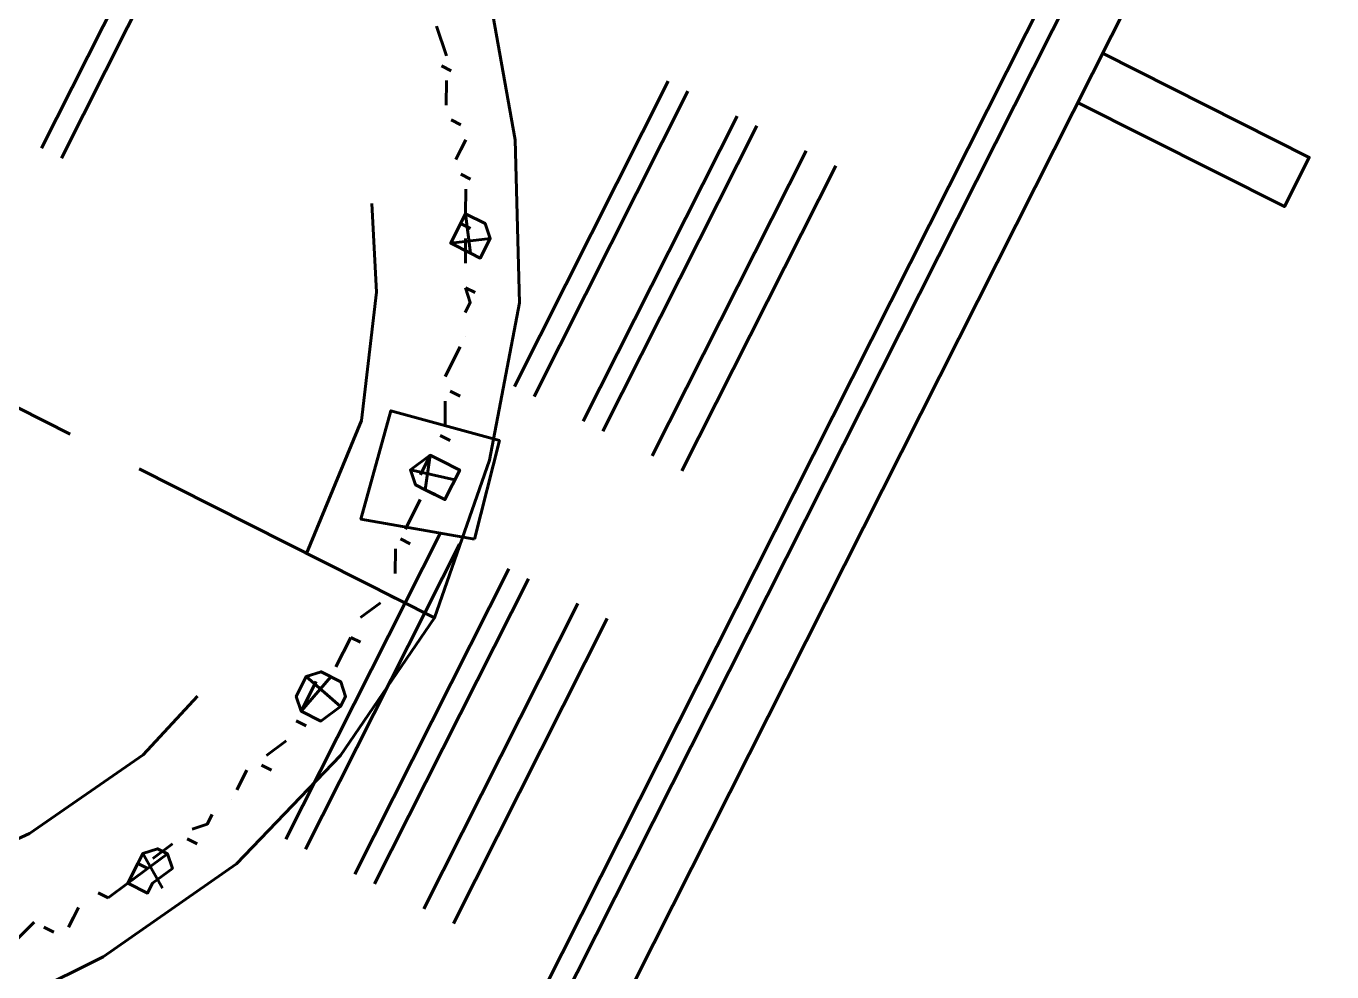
# Model space of a CAD drawing. Header units: metres. Extents: x 0 to 547597, y 0 to 1844684.
# Drawn here: x 543452.1238 to 543452.6131, y 1844572.6504 to 1844573.005 of the extents above; entities that cross this region are included whole.
import ezdxf

# ---------------------------------------------------------------- set-up
doc = ezdxf.new("R2010")
doc.units = ezdxf.units.M
doc.layers.add('5_Thep', color=4, linetype='Continuous')
doc.layers.add('giai đoạn này', color=10, linetype='Continuous', lineweight=60)

# ---------------------------------------------------------------- blocks, each defined once
blk = doc.blocks.new('MBA220-MB')
at = {"color": 1}
for points in [[(591.01, 1289.48), (591.01, 1376.27), (570.35, 1376.27), (570.35, 1289.48)], [(483.55, 1289.48), (1690.38, 1289.48)], [(1694.51, 1268.82), (491.82, 1268.82)], [(495.95, 1260.55), (1702.77, 1260.55)], [(781.13, 1219.22), (653.01, 1219.22)], [(971.24, 1219.22), (843.12, 1219.22)], [(781.13, 1206.82), (653.01, 1206.82)], [(971.24, 1206.82), (843.12, 1206.82)], [(781.13, 1186.16), (653.01, 1186.16)], [(971.24, 1186.16), (843.12, 1186.16)], [(781.13, 1177.89), (653.01, 1177.89)], [(971.24, 1177.89), (843.12, 1177.89)], [(1091.1, 1070.43), (1041.5, 1107.63), (987.77, 1136.56), (934.05, 1153.09), (872.05, 1161.36), (810.06, 1153.09), (752.2, 1136.56), (698.47, 1107.63), (648.87, 1070.43), (611.68, 1020.84), (582.75, 967.11), (566.21, 909.25), (557.95, 847.25), (566.21, 789.39)], [(838.99, 1161.36), (851.39, 1120.03), (810.06, 1111.76), (801.79, 1153.09), (838.99, 1161.36)], [(872.05, 1161.36), (872.05, 1037.37)], [(653.01, 1157.23), (781.13, 1157.23)], [(843.12, 1157.23), (971.24, 1157.23)], [(781.13, 1148.96), (653.01, 1148.96)], [(971.24, 1148.96), (843.12, 1148.96)], [(818.32, 1132.43), (830.72, 1136.56), (830.72, 1144.83), (818.32, 1144.83), (818.32, 1136.56), (818.32, 1132.43), (826.59, 1128.29), (830.72, 1132.43), (830.72, 1136.56)], [(822.46, 1144.83), (826.59, 1128.29)], [(830.72, 1136.56), (830.72, 1140.69)], [(851.39, 1136.56), (851.39, 1140.69)], [(863.79, 1140.69), (855.52, 1136.56)], [(872.05, 1140.69), (872.05, 1144.83)], [(884.45, 1136.56), (876.18, 1140.69)], [(892.72, 1136.56), (892.72, 1140.69)], [(909.25, 1136.56), (925.78, 1132.43), (925.78, 1140.69), (917.51, 1144.83), (913.38, 1144.83), (909.25, 1140.69), (909.25, 1132.43), (913.38, 1128.29), (921.65, 1128.29), (925.78, 1132.43)], [(909.25, 1136.56), (909.25, 1140.69)], [(917.51, 1144.83), (913.38, 1128.29)], [(810.06, 1132.43), (810.06, 1136.56)], [(847.25, 1136.56), (834.86, 1136.56)], [(905.12, 1136.56), (892.72, 1136.56)], [(929.91, 1132.43), (929.91, 1136.56)], [(793.53, 1128.29), (793.53, 1132.43)], [(805.92, 1132.43), (797.66, 1128.29)], [(826.59, 1132.43), (818.32, 1132.43)], [(925.78, 1132.43), (913.38, 1132.43)], [(946.45, 1128.29), (938.18, 1132.43)], [(950.58, 1128.29), (950.58, 1132.43)], [(772.86, 1124.16), (772.86, 1124.16)], [(789.39, 1124.16), (776.99, 1124.16)], [(962.98, 1124.16), (954.71, 1124.16)], [(967.11, 1124.16), (967.11, 1124.16)], [(743.93, 1111.76), (743.93, 1115.9), (735.66, 1115.9), (731.53, 1111.76), (731.53, 1103.5), (735.66, 1103.5), (743.93, 1103.5), (743.93, 1103.5), (743.93, 1111.76)], [(735.66, 1115.9), (743.93, 1103.5)], [(764.6, 1120.03), (760.46, 1120.03), (756.33, 1115.9)], [(756.33, 1115.9), (756.33, 1120.03)], [(983.64, 1115.9), (979.51, 1120.03), (975.38, 1120.03)], [(987.77, 1115.9), (987.77, 1120.03)], [(996.04, 1111.76), (1012.57, 1103.5), (1012.57, 1111.76), (1008.44, 1111.76), (1000.17, 1115.9), (996.04, 1111.76), (996.04, 1107.63), (1000.17, 1103.5), (1004.31, 1103.5), (1012.57, 1103.5)], [(1008.44, 1115.9), (1000.17, 1103.5)], [(731.53, 1103.5), (743.93, 1111.76)], [(748.06, 1111.76), (739.8, 1107.63)], [(1000.17, 1107.63), (991.91, 1111.76)], [(735.66, 1103.5), (735.66, 1107.63)], [(872.05, 1107.63), (818.32, 1103.5), (772.86, 1086.97), (743.93, 1070.43)], [(1004.31, 1103.5), (1004.31, 1107.63)], [(731.53, 1103.5), (723.27, 1099.36)], [(1020.84, 1099.36), (1012.57, 1103.5)], [(719.13, 1095.23), (719.13, 1099.36)], [(1020.84, 1095.23), (1020.84, 1099.36)], [(1053.9, 1029.1), (1012.57, 1062.17), (967.11, 1086.97), (938.18, 1095.23)], [(702.6, 1082.83), (702.6, 1086.97)], [(715, 1091.1), (710.87, 1091.1), (706.73, 1091.1)], [(1037.37, 1091.1), (1033.24, 1091.1), (1029.1, 1091.1)], [(1041.5, 1082.83), (1041.5, 1086.97)], [(698.47, 1078.7), (690.2, 1074.57)], [(1053.9, 1074.57), (1041.5, 1078.7)], [(686.07, 1070.43), (686.07, 1074.57)], [(681.94, 1070.43), (673.67, 1062.17)], [(872.05, 1008.44), (872.05, 975.38)], [(653.01, 958.84), (781.13, 958.84)], [(781.13, 950.58), (653.01, 950.58)]]:
    blk.add_lwpolyline(points, dxfattribs=at)
blk = doc.blocks.new('mb moiTQK')
at = {"layer": 'giai đoạn này', "color": 1, "linetype": 'ByBlock', "ltscale": 5, "xscale": 0.001, "yscale": 0.001, "zscale": 0.001}
blk.add_blockref('MBA220-MB', (-88.05166, -82.51016), dxfattribs=at)
blk = doc.blocks.new('ACAD-DinhViTuyenDz220kV')
blk.add_circle((543470.18793, 1844560.06958), 117.55145)
at = {"layer": '5_Thep', "rotation": 243.2403583287449}
blk.add_blockref('mb moiTQK', (543485.661, 1844458.313), dxfattribs=at)

msp = doc.modelspace()

# ---------------------------------------------------------------- block references
msp.add_blockref('ACAD-DinhViTuyenDz220kV', (0, 0))

doc.saveas('drawing.dxf')
